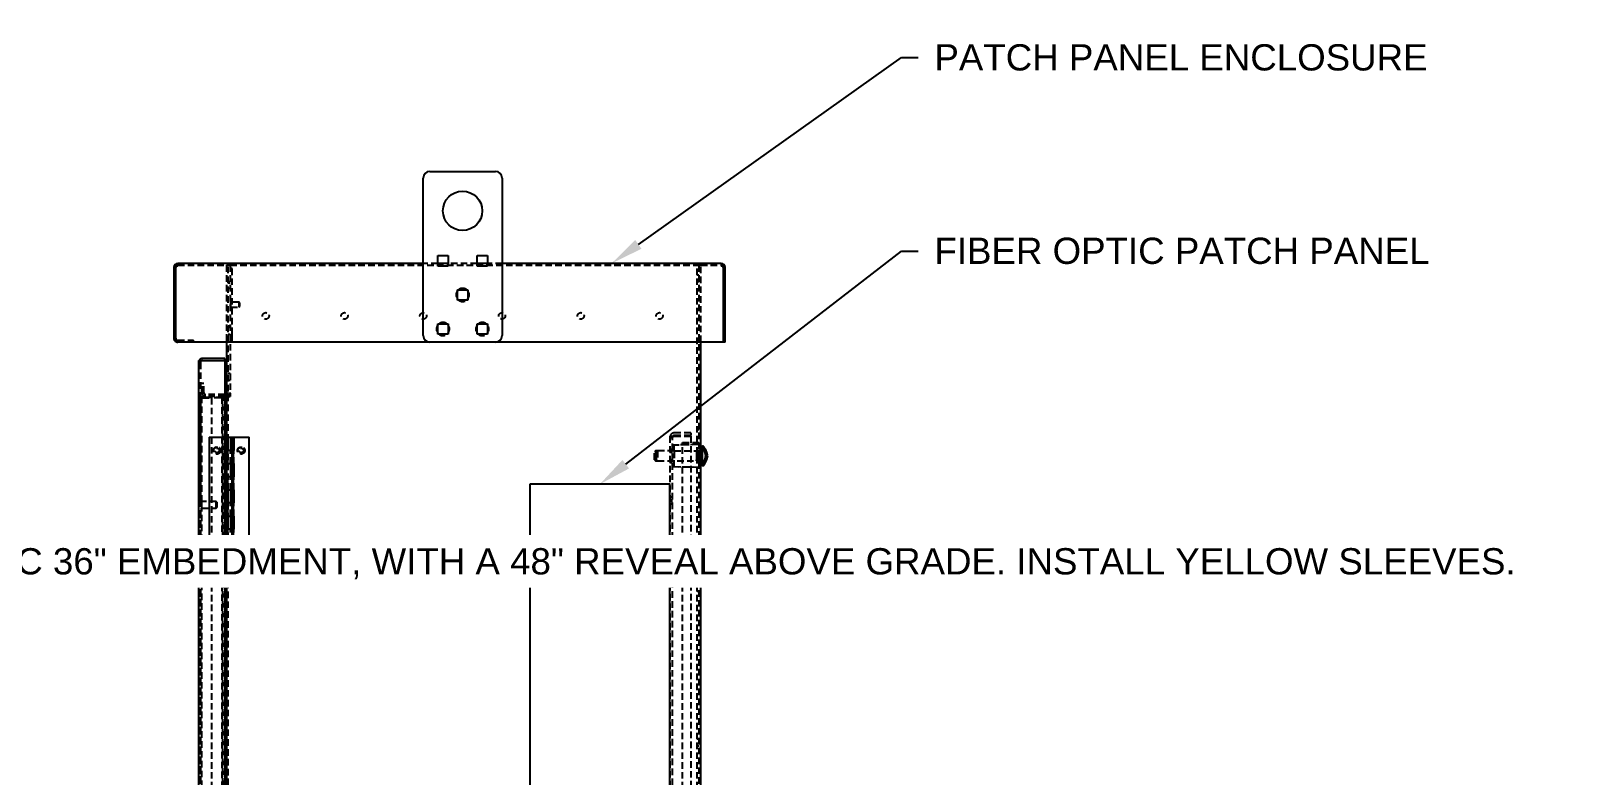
# Model space of a CAD drawing. Header units: feet. Extents: x -208 to 2089, y -974 to 342.
# Drawn here: x 1206.8 to 1266.1, y 134.7 to 163.1 of the extents above; entities that cross this region are included whole.
import ezdxf
from ezdxf import colors
from ezdxf.entities.mleader import LeaderData, LeaderLine
from ezdxf.math import Vec2, Vec3

# ---------------------------------------------------------------- set-up
doc = ezdxf.new("R2010")
doc.units = ezdxf.units.FT
doc.header["$MEASUREMENT"] = 0
doc.linetypes.add('HIDDEN', pattern=[0.375, 0.25, -0.125])
for name, color, linetype in [('E-EQPM-CAB', 5, 'Continuous'), ('E-EQPM-ENCL', 8, 'Continuous'), ('G-ANNO-TEXT', 1, 'Continuous')]:
    doc.layers.add(name, color=color, linetype=linetype)
doc.styles.add('NEI-A', font='arial.ttf', dxfattribs={"height": 0.1})

msp = doc.modelspace()

# ---------------------------------------------------------------- linework, layer by layer
at = {"layer": 'E-EQPM-ENCL', "linetype": 'Continuous'}
for p, q in [((1222.0212, 157.73002), (1224.5212, 157.73002)), ((1221.7712, 151.48002), (1221.7712, 157.48002)), ((1224.7712, 157.48002), (1224.7712, 151.48002)), ((1212.2712, 154.07706), (1212.2712, 151.38106)), ((1212.3432, 154.18819), (1212.4232, 154.18819)), ((1212.3432, 154.07706), (1212.3432, 154.18818)), ((1212.3432, 151.22906), (1212.3432, 154.07706)), ((1221.77121, 154.22906), (1212.4232, 154.22906)), ((1212.4232, 154.2063), (1212.4232, 154.22906)), ((1212.4232, 154.18818), (1212.4232, 154.2063)), ((1222.3222, 154.1291), (1222.3222, 154.5271)), ((1222.3222, 154.5271), (1222.7202, 154.5271)), ((1222.7202, 154.22906), (1222.3222, 154.22906)), ((1222.7202, 154.1291), (1222.3222, 154.1291)), ((1222.7202, 154.5271), (1222.7202, 154.1291)), ((1223.8222, 154.5271), (1224.2202, 154.5271)), ((1223.8222, 154.1291), (1223.8222, 154.5271)), ((1224.22021, 154.22906), (1223.8222, 154.22906)), ((1224.2202, 154.1291), (1223.8222, 154.1291)), ((1224.2202, 154.5271), (1224.2202, 154.1291)), ((1223.0722, 152.83006), (1223.0722, 153.22806)), ((1223.0722, 153.22806), (1223.4702, 153.22806)), ((1223.4702, 152.83006), (1223.0722, 152.83006)), ((1223.4702, 153.22806), (1223.4702, 152.83006)), ((1222.3222, 151.92902), (1222.7202, 151.92902)), ((1222.3222, 151.53102), (1222.3222, 151.92902)), ((1222.7202, 151.92902), (1222.7202, 151.53102)), ((1223.8222, 151.92902), (1224.2202, 151.92902)), ((1223.8222, 151.53102), (1223.8222, 151.92902)), ((1224.2202, 151.92902), (1224.2202, 151.53102)), ((1214.2712, 151.22906), (1214.2712, 147.60406)), ((1224.5212, 151.23002), (1222.0212, 151.23002)), ((1222.7202, 151.53102), (1222.3222, 151.53102)), ((1224.2202, 151.53102), (1223.8222, 151.53102)), ((1213.21058, 150.53206), (1213.36257, 150.53206)), ((1213.21058, 150.53206), (1213.21058, 150.45206)), ((1213.21058, 150.45206), (1213.21058, 95.82906)), ((1213.25145, 150.55578), (1213.27686, 150.53206)), ((1214.21057, 150.60406), (1213.36257, 150.60406)), ((1213.36257, 150.53206), (1214.21057, 150.53206)), ((1214.21103, 150.60406), (1214.21057, 150.60406)), ((1214.21057, 150.60406), (1214.21057, 150.53206)), ((1214.21103, 150.53206), (1214.21057, 150.53206)), ((1214.21057, 150.53206), (1214.21057, 147.60406)), ((1214.21103, 150.53206), (1214.21103, 150.60406)), ((1214.2632, 149.22906), (1214.21057, 149.22906)), ((1214.2632, 149.15706), (1214.21057, 149.15706)), ((1214.2632, 149.15706), (1214.2712, 149.15706)), ((1213.61557, 147.60406), (1214.20957, 147.60406)), ((1213.61557, 147.60406), (1213.61557, 142.60406)), ((1214.25806, 147.60406), (1214.20957, 147.60406)), ((1214.20957, 147.60406), (1214.20957, 147.10406)), ((1214.25806, 147.60406), (1214.25806, 147.10406)), ((1214.25807, 147.60406), (1214.49307, 147.60406)), ((1214.49307, 147.10406), (1214.49307, 147.60406)), ((1214.53281, 147.60406), (1214.55078, 147.60406)), ((1214.53282, 147.10406), (1214.53282, 147.60406)), ((1214.55078, 147.60406), (1215.13557, 147.60406)), ((1214.55078, 147.60406), (1214.55078, 147.10406)), ((1215.13557, 142.60406), (1215.13557, 147.60406)), ((1214.20035, 146.60406), (1214.20035, 147.10406)), ((1214.20036, 147.10406), (1214.20957, 147.10406)), ((1214.20957, 147.10406), (1214.25806, 147.10406)), ((1214.21833, 147.10406), (1214.21833, 146.60406)), ((1214.25806, 147.10406), (1214.25806, 146.60406)), ((1214.49307, 147.10406), (1214.25807, 147.10406)), ((1214.54157, 147.10406), (1214.49307, 147.10406)), ((1214.49307, 146.60406), (1214.49307, 147.10406)), ((1214.54157, 146.60406), (1214.54157, 147.10406)), ((1214.55078, 147.10406), (1214.54157, 147.10406)), ((1214.20957, 146.60406), (1214.20036, 146.60406)), ((1214.25806, 146.60406), (1214.20957, 146.60406)), ((1214.20957, 146.60406), (1214.20957, 146.10406)), ((1214.25806, 146.60406), (1214.25806, 146.10406)), ((1214.25807, 146.60406), (1214.49307, 146.60406)), ((1214.49307, 146.10406), (1214.49307, 146.60406)), ((1214.49307, 146.60406), (1214.54157, 146.60406)), ((1214.53282, 146.10406), (1214.53282, 146.60406)), ((1214.54157, 146.60406), (1214.55078, 146.60406)), ((1214.55078, 146.60406), (1214.55078, 146.10406)), ((1214.20035, 145.60405), (1214.20035, 146.10406)), ((1214.20036, 146.10406), (1214.20957, 146.10406)), ((1214.20957, 146.10406), (1214.25806, 146.10406)), ((1214.21833, 146.10406), (1214.21833, 145.60405)), ((1214.25806, 146.10406), (1214.25806, 145.60405)), ((1214.49307, 146.10406), (1214.25807, 146.10406)), ((1214.54157, 146.10406), (1214.49307, 146.10406)), ((1214.49307, 145.60405), (1214.49307, 146.10406)), ((1214.54157, 145.60405), (1214.54157, 146.10406)), ((1214.55078, 146.10406), (1214.54157, 146.10406)), ((1214.20035, 144.60406), (1214.20035, 145.10405)), ((1214.20957, 145.60406), (1214.20036, 145.60406)), ((1214.20036, 145.10406), (1214.20957, 145.10406)), ((1214.25806, 145.60405), (1214.20957, 145.60406)), ((1214.20957, 145.60405), (1214.20957, 145.10405)), ((1214.20957, 145.10406), (1214.25806, 145.10405)), ((1214.21833, 145.10405), (1214.21833, 144.60406)), ((1214.25806, 145.60405), (1214.25806, 145.10405)), ((1214.25806, 145.10405), (1214.25806, 144.60406)), ((1214.25807, 145.60406), (1214.49307, 145.60406)), ((1214.49307, 145.10406), (1214.25807, 145.10406)), ((1214.49307, 145.60406), (1214.54157, 145.60406)), ((1214.49307, 145.10405), (1214.49307, 145.60405)), ((1214.54157, 145.10406), (1214.49307, 145.10406)), ((1214.49307, 144.60406), (1214.49307, 145.10405)), ((1214.53282, 145.10405), (1214.53282, 145.60405)), ((1214.54157, 145.60406), (1214.55078, 145.60406)), ((1214.55078, 145.10406), (1214.54157, 145.10406)), ((1214.54157, 144.60406), (1214.54157, 145.10405)), ((1214.55078, 145.60405), (1214.55078, 145.10405)), ((1214.20957, 144.60406), (1214.20036, 144.60406)), ((1214.25806, 144.60406), (1214.20957, 144.60406)), ((1214.20957, 144.60406), (1214.20957, 144.10406)), ((1214.25806, 144.60406), (1214.25806, 144.10406)), ((1214.25807, 144.60406), (1214.49307, 144.60406)), ((1214.49307, 144.10406), (1214.49307, 144.60406)), ((1214.49307, 144.60406), (1214.54157, 144.60406)), ((1214.53282, 144.10406), (1214.53282, 144.60406)), ((1214.54157, 144.60406), (1214.55078, 144.60406)), ((1214.55078, 144.60406), (1214.55078, 144.10406)), ((1214.20035, 143.60406), (1214.20035, 144.10406)), ((1214.20036, 144.10406), (1214.20957, 144.10406)), ((1214.20957, 144.10406), (1214.25806, 144.10406)), ((1214.21833, 144.10406), (1214.21833, 143.60406)), ((1214.25806, 144.10406), (1214.25806, 143.60406)), ((1214.49307, 144.10406), (1214.25807, 144.10406)), ((1214.54157, 144.10406), (1214.49307, 144.10406)), ((1214.49307, 143.60406), (1214.49307, 144.10406)), ((1214.54157, 143.60406), (1214.54157, 144.10406)), ((1214.55078, 144.10406), (1214.54157, 144.10406)), ((1214.20957, 143.60406), (1214.20036, 143.60406)), ((1214.25806, 143.60406), (1214.20957, 143.60406)), ((1214.20957, 143.60406), (1214.20957, 143.10407)), ((1214.25806, 143.60406), (1214.25806, 143.10407)), ((1214.25807, 143.60406), (1214.49307, 143.60406)), ((1214.49307, 143.10407), (1214.49307, 143.60406)), ((1214.49307, 143.60406), (1214.54157, 143.60406)), ((1214.53282, 143.10407), (1214.53282, 143.60406)), ((1214.54157, 143.60406), (1214.55078, 143.60406)), ((1214.55078, 143.60406), (1214.55078, 143.10407)), ((1214.20035, 142.60405), (1214.20035, 143.10407)), ((1214.20036, 143.10406), (1214.20957, 143.10406)), ((1214.20957, 143.10406), (1214.25806, 143.10407)), ((1214.21833, 143.10407), (1214.21833, 142.60405)), ((1214.25806, 143.10407), (1214.25806, 142.60405)), ((1214.49307, 143.10406), (1214.25807, 143.10406)), ((1214.49307, 142.60405), (1214.49307, 143.10407)), ((1214.54157, 143.10406), (1214.49307, 143.10406)), ((1214.54157, 142.60405), (1214.54157, 143.10407)), ((1214.55078, 143.10406), (1214.54157, 143.10406)), ((1214.20036, 142.60406), (1213.61557, 142.60406)), ((1214.21833, 142.60406), (1214.20036, 142.60406)), ((1214.21057, 142.60405), (1214.21057, 125.64056)), ((1214.49307, 142.60406), (1214.25807, 142.60406)), ((1214.2712, 142.60405), (1214.2712, 125.64056)), ((1214.49307, 142.60406), (1214.54157, 142.60405)), ((1215.13557, 142.60406), (1214.54157, 142.60406))]:
    msp.add_line(p, q, dxfattribs=at)
at = {"layer": 'E-EQPM-ENCL', "linetype": 'HIDDEN'}
for p, q in [((1212.3432, 154.13554), (1212.4232, 154.13554)), ((1212.4232, 154.16277), (1212.4232, 154.18818)), ((1212.4232, 154.15706), (1212.4232, 154.16277)), ((1212.4232, 154.15706), (1214.2712, 154.15706)), ((1212.4232, 154.13554), (1212.4232, 154.15706)), ((1214.2712, 154.15706), (1214.2712, 151.22906)), ((1214.2712, 154.15706), (1214.4232, 154.15706)), ((1214.3432, 94.22906), (1214.3432, 154.15706)), ((1214.4152, 154.15706), (1214.4152, 149.15706)), ((1214.4872, 154.03206), (1214.4152, 154.03206)), ((1214.4872, 153.78206), (1214.4872, 154.03206)), ((1222.3222, 154.22906), (1221.77121, 154.22906)), ((1223.8222, 154.22906), (1222.7202, 154.22906)), ((1224.7712, 154.22906), (1224.22021, 154.22906)), ((1214.4152, 153.53206), (1214.3432, 153.53206)), ((1214.4152, 153.46956), (1214.3432, 153.46956)), ((1214.4872, 151.53206), (1214.4872, 153.78206)), ((1214.3432, 153.28206), (1214.4152, 153.28206)), ((1214.4872, 152.80707), (1214.4152, 152.80707)), ((1214.44521, 152.78205), (1214.4152, 152.78205)), ((1214.4152, 152.53206), (1214.44521, 152.53206)), ((1214.4152, 152.50706), (1214.4872, 152.50706)), ((1214.4452, 152.53206), (1214.4452, 152.78206)), ((1214.7602, 152.75206), (1214.44521, 152.75206)), ((1214.44521, 152.56207), (1214.7602, 152.56207)), ((1214.7602, 152.56207), (1214.7602, 152.75206)), ((1214.7902, 152.72206), (1214.7602, 152.75206)), ((1214.7602, 152.56207), (1214.7902, 152.59206)), ((1214.7902, 152.59206), (1214.7902, 152.72206)), ((1214.3432, 151.84455), (1214.4152, 151.84455)), ((1214.4152, 151.78206), (1214.3432, 151.78206)), ((1212.4232, 151.30106), (1213.0212, 151.30106)), ((1213.0212, 151.22906), (1213.0212, 151.30106)), ((1214.3432, 151.53207), (1214.4152, 151.53207)), ((1214.4872, 151.28206), (1214.4152, 151.28206)), ((1214.4872, 151.28206), (1214.4872, 151.53206)), ((1213.21103, 150.45206), (1213.21103, 149.12406)), ((1213.2229, 150.51096), (1213.28927, 150.48306)), ((1213.27686, 150.53206), (1213.3041, 150.50664)), ((1213.28258, 150.53206), (1213.28258, 150.52673)), ((1213.28258, 150.45205), (1213.28258, 150.52673)), ((1213.28258, 150.45205), (1213.28258, 95.82906)), ((1213.28303, 150.45206), (1213.28303, 149.12406)), ((1214.4152, 150.03206), (1214.3432, 150.03206)), ((1213.3432, 149.30906), (1213.3432, 149.65706)), ((1213.4152, 149.65706), (1213.3432, 149.65706)), ((1213.4152, 149.30906), (1213.4152, 149.65706)), ((1214.3432, 149.78205), (1214.4152, 149.78205)), ((1213.28302, 149.11606), (1213.21102, 149.11606)), ((1213.21102, 149.10706), (1213.21102, 124.81754)), ((1213.21103, 149.12406), (1213.21103, 149.10706)), ((1213.21103, 149.12406), (1213.28303, 149.12406)), ((1213.23378, 149.10706), (1213.21103, 149.10706)), ((1213.23378, 149.10706), (1213.36303, 149.10706)), ((1213.36302, 149.11606), (1213.28302, 149.11606)), ((1213.28302, 145.18831), (1213.28302, 149.10706)), ((1213.28303, 149.12406), (1213.28303, 149.10706)), ((1213.3432, 149.15706), (1213.4952, 149.15706)), ((1213.3432, 97.15706), (1213.3432, 149.15706)), ((1214.11402, 149.11606), (1213.36302, 149.11606)), ((1213.36303, 149.10706), (1213.71104, 149.10706)), ((1214.21057, 149.22906), (1213.4952, 149.22906)), ((1214.21057, 149.15706), (1213.4952, 149.15706)), ((1214.05904, 149.10706), (1213.71104, 149.10706)), ((1213.71104, 149.10706), (1213.71104, 95.74906)), ((1214.21104, 149.10706), (1214.05904, 149.10706)), ((1214.11402, 95.99906), (1214.11402, 149.11606)), ((1214.13905, 95.74906), (1214.13905, 149.10706)), ((1214.21105, 97.15706), (1214.21104, 149.10706)), ((1214.21104, 149.10706), (1214.21105, 149.10706)), ((1214.2712, 149.15706), (1214.3432, 149.15706)), ((1214.3432, 149.15706), (1214.4152, 149.15706)), ((1214.20035, 147.60406), (1214.20035, 147.10406)), ((1214.21057, 147.60406), (1214.21057, 142.60405)), ((1214.21833, 147.60406), (1214.21833, 147.10406)), ((1214.2712, 147.60406), (1214.2712, 142.60405)), ((1214.28606, 147.60406), (1214.28606, 147.10406)), ((1214.31307, 147.60406), (1214.31307, 147.10406)), ((1214.32745, 147.60406), (1214.32745, 147.10406)), ((1214.42368, 147.60406), (1214.42368, 147.10406)), ((1214.43806, 147.10406), (1214.43806, 147.60406)), ((1214.46507, 147.60406), (1214.46507, 147.10406)), ((1214.49307, 147.60406), (1214.53281, 147.60406)), ((1214.53281, 147.60406), (1214.53281, 147.60406)), ((1214.54157, 147.60406), (1214.54157, 147.10406)), ((1214.20957, 146.60406), (1214.20957, 147.10406)), ((1214.25806, 147.10406), (1214.25807, 147.10406)), ((1214.28606, 146.60406), (1214.28606, 147.10406)), ((1214.31307, 147.10406), (1214.31307, 146.60406)), ((1214.32745, 146.60406), (1214.32745, 147.10406)), ((1214.42368, 146.60406), (1214.42368, 147.10406)), ((1214.43806, 146.60406), (1214.43806, 147.10406)), ((1214.46507, 146.60406), (1214.46507, 147.10406)), ((1214.53282, 146.60406), (1214.53282, 147.10406)), ((1214.55078, 146.60406), (1214.55078, 147.10406)), ((1214.20035, 146.60406), (1214.20035, 146.10406)), ((1214.21833, 146.60406), (1214.21833, 146.10406)), ((1214.25807, 146.60406), (1214.25806, 146.60406)), ((1214.28606, 146.60406), (1214.28606, 146.10406)), ((1214.31307, 146.60406), (1214.31307, 146.10406)), ((1214.32745, 146.60406), (1214.32745, 146.10406)), ((1214.42368, 146.60406), (1214.42368, 146.10406)), ((1214.43806, 146.10406), (1214.43806, 146.60406)), ((1214.46507, 146.60406), (1214.46507, 146.10406)), ((1214.54157, 146.60406), (1214.54157, 146.10406)), ((1214.20957, 145.60405), (1214.20957, 146.10406)), ((1214.25806, 146.10406), (1214.25807, 146.10406)), ((1214.28606, 145.60405), (1214.28606, 146.10406)), ((1214.31307, 146.10406), (1214.31307, 145.60405)), ((1214.32745, 145.60405), (1214.32745, 146.10406)), ((1214.42368, 145.60405), (1214.42368, 146.10406)), ((1214.43806, 145.60405), (1214.43806, 146.10406)), ((1214.46507, 145.60405), (1214.46507, 146.10406)), ((1214.53282, 145.60405), (1214.53282, 146.10406)), ((1214.55078, 145.60405), (1214.55078, 146.10406)), ((1213.33297, 145.18831), (1213.28297, 145.18831)), ((1213.88797, 145.15707), (1213.33297, 145.15707)), ((1213.33298, 144.87581), (1213.33298, 145.18831)), ((1213.90798, 145.13706), (1213.88797, 145.15707)), ((1213.90798, 145.13706), (1213.90798, 144.92706)), ((1214.20035, 145.60405), (1214.20035, 145.10405)), ((1214.20957, 144.60406), (1214.20957, 145.10405)), ((1214.21833, 145.60405), (1214.21833, 145.10405)), ((1214.25807, 145.60406), (1214.25806, 145.60405)), ((1214.25806, 145.10405), (1214.25807, 145.10406)), ((1214.28606, 145.60405), (1214.28606, 145.10405)), ((1214.28606, 144.60406), (1214.28606, 145.10405)), ((1214.31307, 145.60405), (1214.31307, 145.10405)), ((1214.31307, 145.10405), (1214.31307, 144.60406)), ((1214.32745, 145.60405), (1214.32745, 145.10405)), ((1214.32745, 144.60406), (1214.32745, 145.10405)), ((1214.42368, 145.60405), (1214.42368, 145.10405)), ((1214.42368, 144.60406), (1214.42368, 145.10405)), ((1214.43806, 145.10405), (1214.43806, 145.60405)), ((1214.43806, 144.60406), (1214.43806, 145.10405)), ((1214.46507, 145.60405), (1214.46507, 145.10405)), ((1214.46507, 144.60406), (1214.46507, 145.10405)), ((1214.53282, 144.60406), (1214.53282, 145.10405)), ((1214.54157, 145.60405), (1214.54157, 145.10405)), ((1214.55078, 144.60406), (1214.55078, 145.10405)), ((1231.2592, 145.31906), (1231.1622, 145.31906)), ((1231.1622, 145.22606), (1231.2592, 145.22606)), ((1231.1622, 145.16206), (1231.2592, 145.16206)), ((1213.28297, 144.87581), (1213.33297, 144.87581)), ((1213.28302, 101.40531), (1213.28302, 144.87581)), ((1213.33297, 144.90706), (1213.88797, 144.90706)), ((1213.88797, 144.90706), (1213.90798, 144.92705)), ((1214.20035, 144.60406), (1214.20035, 144.10406)), ((1214.21833, 144.60406), (1214.21833, 144.10406)), ((1214.25807, 144.60406), (1214.25806, 144.60406)), ((1214.28606, 144.60406), (1214.28606, 144.10406)), ((1214.31307, 144.60406), (1214.31307, 144.10406)), ((1214.32745, 144.60406), (1214.32745, 144.10406)), ((1214.42368, 144.60406), (1214.42368, 144.10406)), ((1214.43806, 144.10406), (1214.43806, 144.60406)), ((1214.46507, 144.60406), (1214.46507, 144.10406)), ((1214.54157, 144.60406), (1214.54157, 144.10406)), ((1231.1622, 145.06906), (1231.2592, 145.06906)), ((1214.20957, 143.60406), (1214.20957, 144.10406)), ((1214.25806, 144.10406), (1214.25807, 144.10406)), ((1214.28606, 143.60406), (1214.28606, 144.10406)), ((1214.31307, 144.10406), (1214.31307, 143.60406)), ((1214.32745, 143.60406), (1214.32745, 144.10406)), ((1214.42368, 143.60406), (1214.42368, 144.10406)), ((1214.43806, 143.60406), (1214.43806, 144.10406)), ((1214.46507, 143.60406), (1214.46507, 144.10406)), ((1214.53282, 143.60406), (1214.53282, 144.10406)), ((1214.55078, 143.60406), (1214.55078, 144.10406)), ((1214.20035, 143.60406), (1214.20035, 143.10407)), ((1214.21833, 143.60406), (1214.21833, 143.10407)), ((1214.25807, 143.60406), (1214.25806, 143.60406)), ((1214.28606, 143.60406), (1214.28606, 143.10407)), ((1214.31307, 143.60406), (1214.31307, 143.10407)), ((1214.32745, 143.60406), (1214.32745, 143.10407)), ((1214.42368, 143.60406), (1214.42368, 143.10407)), ((1214.43806, 143.10407), (1214.43806, 143.60406)), ((1214.46507, 143.60406), (1214.46507, 143.10407)), ((1214.54157, 143.60406), (1214.54157, 143.10407)), ((1214.20957, 142.60405), (1214.20957, 143.10407)), ((1214.25806, 143.10407), (1214.25807, 143.10406)), ((1214.28606, 142.60405), (1214.28606, 143.10407)), ((1214.31307, 143.10407), (1214.31307, 142.60405)), ((1214.32745, 142.60405), (1214.32745, 143.10407)), ((1214.42368, 142.60405), (1214.42368, 143.10407)), ((1214.43806, 142.60405), (1214.43806, 143.10407)), ((1214.46507, 142.60405), (1214.46507, 143.10407)), ((1214.53282, 142.60405), (1214.53282, 143.10407)), ((1214.55078, 142.60405), (1214.55078, 143.10407)), ((1213.61557, 142.60406), (1213.61557, 142.60406)), ((1214.25807, 142.60406), (1214.21833, 142.60406)), ((1214.54157, 142.60406), (1214.54157, 142.60406)), ((1215.13557, 142.60406), (1215.13557, 142.60406)), ((1232.2712, 141.99645), (1232.1992, 141.99645)), ((1232.1992, 141.74646), (1232.2712, 141.74646)), ((1232.2712, 136.10366), (1232.1992, 136.10366)), ((1232.1992, 135.85367), (1232.2712, 135.85367))]:
    msp.add_line(p, q, dxfattribs=at)
for points in [[(1213.88797, 144.90706), (1213.88798, 144.90712, 0.0414991), (1213.88798, 144.90731, 0.00379051), (1213.88798, 144.90764, 0.00104461), (1213.88798, 144.90809, -0.00002505), (1213.88798, 144.90869, -0.00014637), (1213.88798, 144.90942, -0.00000543), (1213.88798, 144.91031, 0.00002006), (1213.88798, 144.91134, -0.00000212), (1213.88798, 144.91252, -0.00000633), (1213.88798, 144.91386, -0.00000169), (1213.88798, 144.91535, -0.00000042), (1213.88798, 144.917, -0.00000107), (1213.88798, 144.91881, -0.00000111), (1213.88798, 144.92077, -0.00000081), (1213.88798, 144.92288, -0.00000066), (1213.88798, 144.92515, -0.00000062), (1213.88798, 144.92757, -0.00000056), (1213.88798, 144.93013, -0.0000005), (1213.88798, 144.93285, -0.00000045), (1213.88798, 144.9357, -0.00000041), (1213.88798, 144.93869, -0.00000038), (1213.88798, 144.9418, -0.00000035), (1213.88798, 144.94505, -0.00000032), (1213.88798, 144.94841, -0.0000003), (1213.88798, 144.95188, -0.00000028), (1213.88798, 144.95546, -0.00000026), (1213.88798, 144.95913, -0.00000025), (1213.88798, 144.96289, -0.00000023), (1213.88798, 144.96673, -0.00000022), (1213.88798, 144.97064, -0.00000021), (1213.88798, 144.97461, -0.0000002), (1213.88798, 144.97864, -0.00000019), (1213.88798, 144.98271, -0.00000019), (1213.88798, 144.98682, -0.00000018), (1213.88798, 144.99096, -0.00000017), (1213.88798, 144.99511, -0.00000017), (1213.88798, 144.99928, -0.00000016), (1213.88798, 145.00344, -0.00000016), (1213.88798, 145.0076, -0.00000015), (1213.88798, 145.01175, -0.00000015), (1213.88798, 145.01588, -0.00000015), (1213.88798, 145.01998, -0.00000015), (1213.88798, 145.02405, -0.00000014), (1213.88798, 145.02808, -0.00000014), (1213.88798, 145.03206, -0.00000014), (1213.88798, 145.03604, -0.00000014), (1213.88798, 145.04007, -0.00000014), (1213.88798, 145.04414, -0.00000014), (1213.88798, 145.04824, -0.00000015), (1213.88798, 145.05237, -0.00000015), (1213.88798, 145.05651, -0.00000015), (1213.88798, 145.06068, -0.00000015), (1213.88798, 145.06484, -0.00000016), (1213.88798, 145.06901, -0.00000016), (1213.88798, 145.07316, -0.00000017), (1213.88798, 145.0773, -0.00000017), (1213.88798, 145.08141, -0.00000018), (1213.88798, 145.08548, -0.00000019), (1213.88798, 145.0895, -0.00000019), (1213.88798, 145.09348, -0.0000002), (1213.88798, 145.09739, -0.00000021), (1213.88798, 145.10123, -0.00000022), (1213.88798, 145.10499, -0.00000023), (1213.88798, 145.10866, -0.00000025), (1213.88798, 145.11224, -0.00000026), (1213.88798, 145.11571, -0.00000028), (1213.88798, 145.11907, -0.0000003), (1213.88798, 145.12231, -0.00000032), (1213.88798, 145.12543, -0.00000035), (1213.88798, 145.12842, -0.00000037), (1213.88798, 145.13127, -0.00000041), (1213.88798, 145.13398, -0.00000046), (1213.88798, 145.13655, -0.0000005), (1213.88798, 145.13897, -0.00000052), (1213.88798, 145.14124, -0.00000063), (1213.88798, 145.14335, -0.00000085), (1213.88798, 145.14531, -0.00000078), (1213.88798, 145.14712, -0.00000022), (1213.88798, 145.14876, -0.00000119), (1213.88798, 145.15026, -0.00000466), (1213.88798, 145.15159, -0.00000117), (1213.88798, 145.15278, 0.00001488), (1213.88798, 145.15381, -0.00000401), (1213.88798, 145.1547, -0.00009434), (1213.88798, 145.15542, -0.00000156), (1213.88798, 145.15603, 0.00050226), (1213.88798, 145.15658, 0.00078346), (1213.88797, 145.15707, 0.00086826)], [(1213.88797, 145.15707), (1213.88797, 145.15692, -0.00195972), (1213.88797, 145.15648, -0.0001392), (1213.88797, 145.15572, -0.00004795), (1213.88797, 145.15465, -0.00002564), (1213.88798, 145.15323, -0.00001541), (1213.88798, 145.15147, -0.00001043), (1213.88798, 145.14936, -0.00000743), (1213.88798, 145.1469, -0.00000569), (1213.88798, 145.14408, -0.00000445), (1213.88798, 145.14092, -0.00000363), (1213.88798, 145.1374, -0.000003), (1213.88798, 145.13356, -0.00000255), (1213.88798, 145.12939, -0.00000219), (1213.88798, 145.12492, -0.00000192), (1213.88798, 145.12015, -0.00000169), (1213.88798, 145.11513, -0.00000151), (1213.88798, 145.10986, -0.00000138), (1213.88798, 145.10438, -0.00000128), (1213.88798, 145.09869, -0.00000115), (1213.88798, 145.09287, -0.00000101), (1213.88798, 145.08696, -0.00000102), (1213.88798, 145.08085, -0.00000111), (1213.88798, 145.07453, -0.00000083), (1213.88798, 145.06855, -0.00000035), (1213.88798, 145.06309, -0.00000103), (1213.88797, 145.05618, -0.00000165), (1213.88797, 145.04569, -0.00000082), (1213.88797, 145.03205, -0.00000045)], [(1213.88797, 145.03205), (1213.88797, 145.02614, -0.00000075), (1213.88797, 145.02015, -0.00000071), (1213.88797, 145.01407, -0.00000071), (1213.88797, 145.00793, -0.00000075), (1213.88798, 145.00175, -0.00000078), (1213.88798, 144.99557, -0.00000081), (1213.88798, 144.98939, -0.00000084), (1213.88798, 144.98326, -0.00000089), (1213.88798, 144.9772, -0.00000094), (1213.88798, 144.97124, -0.000001), (1213.88798, 144.96541, -0.00000107), (1213.88798, 144.95974, -0.00000115), (1213.88798, 144.95426, -0.00000126), (1213.88798, 144.94899, -0.00000138), (1213.88798, 144.94397, -0.00000152), (1213.88798, 144.9392, -0.00000169), (1213.88798, 144.93473, -0.00000192), (1213.88798, 144.93056, -0.00000223), (1213.88798, 144.92672, -0.00000254), (1213.88798, 144.9232, -0.00000281), (1213.88798, 144.92004, -0.00000366), (1213.88798, 144.91722, -0.00000533), (1213.88798, 144.91475, -0.00000559), (1213.88798, 144.91265, -0.00000293), (1213.88798, 144.91093, -0.0000108), (1213.88797, 144.90948, -0.00003831), (1213.88797, 144.90818, -0.00005578), (1213.88797, 144.90706, -0.00006862)]]:
    msp.add_lwpolyline(points, format="xyb", dxfattribs=at)
at = {"layer": 'E-EQPM-ENCL', "linetype": 'Continuous'}
msp.add_circle((1223.2712, 156.23002), 0.75, dxfattribs=at)
at = {"layer": 'E-EQPM-ENCL', "linetype": 'HIDDEN'}
for centre, radius in [((1215.7712, 152.22906), 0.125), ((1218.7712, 152.22906), 0.125), ((1221.7712, 152.22906), 0.125), ((1224.7712, 152.22906), 0.125), ((1227.7712, 152.22906), 0.125), ((1213.91557, 147.10406), 0.1405), ((1213.91557, 147.10406), 0.125), ((1213.91558, 147.10406), 0.085), ((1214.83557, 147.10406), 0.1405), ((1214.83557, 147.10406), 0.125), ((1214.83557, 147.10406), 0.125), ((1214.83557, 147.10406), 0.085), ((1213.91557, 143.10406), 0.1405), ((1213.91557, 143.10406), 0.1405), ((1213.91557, 143.10406), 0.125), ((1213.91558, 143.10406), 0.085), ((1213.91558, 143.10406), 0.085), ((1214.83557, 143.10406), 0.1405), ((1214.83557, 143.10406), 0.125), ((1214.83557, 143.10406), 0.085)]:
    msp.add_circle(centre, radius, dxfattribs=at)
at = {"layer": 'E-EQPM-ENCL', "linetype": 'Continuous'}
for centre, radius, start, end in [((1222.0212, 157.48002), 0.25, 90, 180), ((1224.5212, 157.48002), 0.25, 0, 90), ((1212.4232, 154.07706), 0.152, 90, 180), ((1223.2712, 153.02906), 0.25, 126.0216, 144.47946), ((1223.2712, 153.02906), 0.25, 215.7355, 233.86583), ((1223.2712, 153.02806), 0.25, 125.40159, 142.23224), ((1223.2712, 153.02906), 0.25, 35.520734, 53.978668), ((1223.2712, 153.02906), 0.25, 306.1339, 324.26431), ((1222.5212, 151.72906), 0.25, 125.59141, 144.47341), ((1222.5212, 151.72906), 0.25, 35.521405, 54.409397), ((1224.0212, 151.72906), 0.25, 125.59087, 144.47879), ((1224.0212, 151.72906), 0.25, 35.520358, 54.408857), ((1212.4232, 151.38106), 0.152, 180, 237.48846), ((1222.0212, 151.48002), 0.25, 180, 270), ((1222.5212, 151.72906), 0.25, 215.73766, 233.56116), ((1222.5212, 151.72906), 0.25, 306.4376, 324.26393), ((1224.0212, 151.72906), 0.25, 215.73588, 233.56213), ((1224.0212, 151.72906), 0.25, 306.43904, 324.26498), ((1224.5212, 151.48002), 0.25, 270, 0), ((1213.36257, 150.45206), 0.152, 136.97418, 148.24314), ((1213.36257, 150.45206), 0.152, 90, 136.97418), ((1214.2632, 149.30906), 0.08, 270, 275.73917), ((1214.2632, 149.30906), 0.152, 270, 273.01696)]:
    msp.add_arc(centre, radius, start, end, dxfattribs=at)
at = {"layer": 'E-EQPM-ENCL', "linetype": 'HIDDEN'}
for centre, radius, start, end in [((1212.4232, 154.07706), 0.08, 90, 180), ((1223.2712, 153.02806), 0.25, 142.23224, 0), ((1223.2712, 153.02906), 0.25, 144.47946, 215.7355), ((1223.2712, 153.02906), 0.25, 233.86583, 306.1339), ((1223.2712, 153.02906), 0.25, 90, 126.0216), ((1223.2712, 153.02806), 0.25, 0, 125.40159), ((1223.2712, 153.02906), 0.25, 53.978668, 90), ((1223.2712, 153.02906), 0.25, 324.26431, 35.52073), ((1222.5212, 151.72906), 0.25, 144.47341, 215.73766), ((1222.5212, 151.72906), 0.25, 90, 125.41755), ((1222.5212, 151.72906), 0.25, 54.409397, 90), ((1222.5212, 151.72906), 0.25, 324.26393, 35.52141), ((1224.0212, 151.72906), 0.25, 144.47879, 215.73588), ((1224.0212, 151.72906), 0.25, 90, 125.41608), ((1224.0212, 151.72906), 0.25, 54.408857, 90), ((1224.0212, 151.72906), 0.25, 324.26498, 35.52036), ((1212.4232, 151.38106), 0.152, 237.48846, 270), ((1212.4232, 151.38106), 0.08, 180, 270), ((1222.5212, 151.72906), 0.25, 233.56116, 306.4376), ((1224.0212, 151.72906), 0.25, 233.56213, 306.43904), ((1213.36257, 150.45206), 0.152, 148.24314, 180), ((1213.36257, 150.45206), 0.08, 136.97418, 180), ((1213.36257, 150.45206), 0.08, 90, 136.97418), ((1213.4952, 149.30906), 0.152, 180, 270), ((1213.4952, 149.30906), 0.08, 180, 270), ((1214.2632, 149.30906), 0.08, 275.73917, 0), ((1214.2632, 149.30906), 0.152, 301.75686, 0), ((1214.2632, 149.30906), 0.152, 273.01696, 301.75686)]:
    msp.add_arc(centre, radius, start, end, dxfattribs=at)

# ---------------------------------------------------------------- leaders
at = {"layer": 'G-ANNO-TEXT'}
ml = msp.add_multileader_mtext('Standard', dxfattribs=at)
ml.set_content('FIBER OPTIC PATCH PANEL', color=256, style='NEI-A')
ml.set_leader_properties()
ml.build(insert=Vec2(0, 0))
ml.multileader.update_dxf_attribs({"dogleg_length": 0.0625, "arrow_head_size": 1.25, "scale": 10})
ctx = ml.context
ctx.base_point, ctx.scale, ctx.char_height, ctx.arrow_head_size, ctx.landing_gap_size, ctx.plane_origin = Vec3(1240.61754, 154.70079), 10, 1, 1.25, 0.625, Vec3(1248.40052, 180.31885)
notes = []
notes.append((ctx, [(0, (1, 1, 0), (1239.99254, 154.70079), (1, 0), 0.625, [(0, [(1228.49553, 145.81665)], 0, [])])]))
ctx.mtext.insert, ctx.mtext.defined_height, ctx.mtext.flow_direction = Vec3(1241.24254, 155.20932), 0.50853, 5
ctx.mtext.has_bg_fill, ctx.mtext.bg_color, ctx.mtext.bg_scale_factor, ctx.mtext.bg_transparency, ctx.mtext.use_window_bg_color = 1, -1073741824, 1.5, 0, 1
for ctx, leaders in notes:
    for number, flags, end, landing, length, lines in leaders:
        leader = LeaderData()
        leader.index, (leader.has_last_leader_line, leader.has_dogleg_vector, leader.attachment_direction) = number, flags
        leader.last_leader_point, leader.dogleg_vector, leader.dogleg_length = Vec3(end), Vec3(landing), length
        for number, points, colour, breaks in lines:
            line = LeaderLine()
            line.index, line.vertices, line.color, line.breaks = number, Vec3.list(points), colors.encode_raw_color(colour), breaks
            leader.lines.append(line)
        ctx.leaders.append(leader)

# ---------------------------------------------------------------- next in the draw order: linework, layer by layer
at = {"layer": 'E-EQPM-CAB'}
msp.add_lwpolyline([(1225.82887, 145.81665), (1225.82887, 133.81665), (1231.1622, 133.81665), (1231.1622, 145.81665)], close=True, dxfattribs=at)
at = {"layer": 'E-EQPM-ENCL', "linetype": 'HIDDEN'}
for p, q in [((1232.2712, 153.78206), (1232.1992, 153.78206)), ((1232.2712, 153.53206), (1232.1992, 153.53206)), ((1231.1622, 147.64506), (1231.1622, 98.74106)), ((1231.1622, 147.64506), (1231.3392, 147.64506)), ((1231.1622, 147.59605), (1231.2592, 147.59605)), ((1231.2592, 98.74106), (1231.2592, 147.64506)), ((1231.9622, 147.77306), (1231.3392, 147.77306)), ((1231.9622, 147.67606), (1231.3392, 147.67606)), ((1231.3392, 147.64506), (1231.9622, 147.64506)), ((1231.9622, 147.77306), (1231.9622, 147.67606)), ((1231.9622, 147.64506), (1231.9622, 98.74106)), ((1232.2712, 147.88927), (1232.1992, 147.88927)), ((1232.1992, 147.63926), (1232.2712, 147.63926)), ((1230.62321, 147.08557), (1230.5832, 147.04556)), ((1230.5832, 146.75056), (1230.5832, 147.04556)), ((1230.62321, 147.08557), (1230.62321, 146.71056)), ((1230.69521, 147.08556), (1230.62321, 147.08557)), ((1230.69521, 147.08557), (1230.6552, 147.04556)), ((1230.6552, 146.75056), (1230.6552, 147.04556)), ((1230.69521, 147.08557), (1230.69521, 146.71056)), ((1231.3312, 147.08556), (1230.69521, 147.08557)), ((1231.1622, 147.14806), (1231.2592, 147.14806)), ((1231.1622, 147.03856), (1231.2592, 147.03856)), ((1232.1992, 147.32489), (1231.2592, 147.30848)), ((1232.2712, 147.32489), (1231.3312, 147.30848)), ((1231.3312, 147.29643), (1231.3312, 147.30849)), ((1231.3312, 147.13622), (1231.3312, 147.29643)), ((1231.3312, 147.05827), (1231.3312, 147.13622)), ((1231.3312, 147.08557), (1232.2492, 147.08556)), ((1231.3312, 147.05827), (1231.3312, 146.73784)), ((1231.6462, 147.40706), (1232.1192, 147.40706)), ((1231.6462, 98.97906), (1231.6462, 147.40706)), ((1232.1192, 147.40706), (1232.2712, 147.40706)), ((1232.1772, 147.04556), (1232.1772, 147.08556)), ((1232.1772, 147.04556), (1232.1772, 146.89806)), ((1232.1772, 146.89806), (1232.1772, 146.75056)), ((1232.1992, 98.97906), (1232.1992, 147.40706)), ((1232.2712, 147.09356), (1232.1992, 147.09356)), ((1232.2492, 147.08556), (1232.3432, 147.08557)), ((1232.2492, 147.04556), (1232.2492, 147.08556)), ((1232.2492, 147.04556), (1232.2492, 146.89806)), ((1232.2492, 146.89806), (1232.2492, 146.75056)), ((1232.3432, 147.09356), (1232.2712, 147.09356)), ((1232.3332, 146.54245), (1232.3332, 147.25367)), ((1230.5832, 146.75056), (1230.62321, 146.71056)), ((1230.5832, 146.75056), (1230.5832, 146.75056)), ((1230.62321, 146.71056), (1230.69521, 146.71056)), ((1230.6552, 146.75056), (1230.69521, 146.71056)), ((1230.69521, 146.71056), (1232.24919, 146.71056)), ((1231.1622, 146.75756), (1231.2592, 146.75756)), ((1231.1622, 146.64807), (1231.2592, 146.64807)), ((1231.2592, 146.48763), (1232.1992, 146.47122)), ((1231.3312, 146.6599), (1231.3312, 146.73784)), ((1231.3312, 146.49969), (1231.3312, 146.6599)), ((1231.3312, 146.48763), (1231.3312, 146.49969)), ((1231.3312, 146.48763), (1232.2712, 146.47122)), ((1232.1772, 146.71056), (1232.1772, 146.75056)), ((1232.1772, 146.71056), (1232.1772, 146.71056)), ((1232.1992, 146.70256), (1232.2712, 146.70256)), ((1232.24919, 146.71056), (1232.2492, 146.71056)), ((1232.2492, 146.71056), (1232.2492, 146.75056)), ((1232.3432, 146.71056), (1232.2492, 146.71056)), ((1232.3432, 146.70256), (1232.2712, 146.70256)), ((1232.3332, 146.54245), (1232.3332, 146.54245))]:
    msp.add_line(p, q, dxfattribs=at)
at = {"layer": 'E-EQPM-ENCL', "linetype": 'Continuous'}
for p, q in [((1233.1992, 151.22906), (1212.3432, 151.22906)), ((1232.3432, 94.22906), (1232.3432, 151.22906)), ((1233.2712, 151.22906), (1233.1992, 151.22906)), ((1232.3432, 147.08557), (1232.4052, 147.08556)), ((1232.4052, 146.54245), (1232.4052, 147.25367)), ((1232.4052, 146.71056), (1232.3432, 146.71056))]:
    msp.add_line(p, q, dxfattribs=at)
at = {"layer": 'E-EQPM-ENCL', "linetype": 'HIDDEN'}
for points in [[(1232.3432, 147.26806), (1232.34249, 147.26777, 0.00999546), (1232.34181, 147.26745, 0.01042617), (1232.34116, 147.26711, 0.01064938), (1232.34053, 147.26674, 0.01067584), (1232.33992, 147.26636, 0.0107794), (1232.33934, 147.26596, 0.01084731), (1232.33879, 147.26554, 0.01093282), (1232.33827, 147.2651, 0.01094171), (1232.33777, 147.26464, 0.01098487), (1232.3373, 147.26417, 0.01095112), (1232.33686, 147.26369, 0.01094945), (1232.33645, 147.2632, 0.01086345), (1232.33606, 147.2627, 0.01082464), (1232.3357, 147.26218, 0.01071014), (1232.33537, 147.26166, 0.01060713), (1232.33507, 147.26114, 0.01039359), (1232.33479, 147.2606, 0.01033595), (1232.33453, 147.26007, 0.01028754), (1232.3343, 147.25953, 0.00991778), (1232.3341, 147.25899, 0.00918833), (1232.33392, 147.25845, 0.00974461), (1232.33376, 147.25791, 0.01100322), (1232.33362, 147.25735, 0.00856199), (1232.3335, 147.25683, 0.00370046), (1232.33341, 147.25636, 0.01098188), (1232.33333, 147.25576, 0.01793208), (1232.33326, 147.25485, 0.00901388), (1232.3332, 147.25367, 0.00495405)], [(1232.53319, 146.89806), (1232.53166, 146.90911, 0.00427124), (1232.52993, 146.92014, 0.00424616), (1232.52802, 146.93117, 0.00424244), (1232.52591, 146.94219, 0.00427082), (1232.5236, 146.95318, 0.00428692), (1232.52111, 146.96415, 0.00429802), (1232.51842, 146.97509, 0.0043067), (1232.51554, 146.986, 0.00431991), (1232.51247, 146.99686, 0.00432896), (1232.5092, 147.00769, 0.00433977), (1232.50574, 147.01847, 0.00434569), (1232.50209, 147.0292, 0.0043519), (1232.49825, 147.03987, 0.00436021), (1232.49422, 147.05048, 0.00437412), (1232.48999, 147.06103, 0.0043669), (1232.48559, 147.07151, 0.0043446), (1232.48099, 147.08191, 0.00438365), (1232.47621, 147.09224, 0.00447337), (1232.47123, 147.1025, 0.00434787), (1232.4661, 147.11265, 0.00406265), (1232.46083, 147.12265, 0.00447731), (1232.45528, 147.1327, 0.00532589), (1232.44939, 147.14287, 0.00404946), (1232.44376, 147.15236, 0.00141361), (1232.43858, 147.16089, 0.00568416), (1232.43155, 147.17159, 0.00975472), (1232.42027, 147.18775, 0.00477459), (1232.4052, 147.2087, 0.00253174)], [(1232.4052, 146.57594), (1232.41197, 146.58545, 0.00415504), (1232.41859, 146.59507, 0.00414242), (1232.42505, 146.60482, 0.00413691), (1232.43137, 146.61468, 0.00414762), (1232.43751, 146.62466, 0.00415265), (1232.4435, 146.63474, 0.00415412), (1232.44932, 146.64494, 0.00415474), (1232.45498, 146.65523, 0.00415699), (1232.46046, 146.66562, 0.00415799), (1232.46577, 146.6761, 0.00415884), (1232.4709, 146.68667, 0.00415763), (1232.47586, 146.69732, 0.00415465), (1232.48063, 146.70805, 0.00415622), (1232.48523, 146.71886, 0.00416089), (1232.48964, 146.72974, 0.00414882), (1232.49387, 146.74068, 0.0041207), (1232.49791, 146.75167, 0.00415193), (1232.50177, 146.76274, 0.00422779), (1232.50543, 146.77387, 0.00410799), (1232.50891, 146.785, 0.00383799), (1232.51218, 146.79611, 0.00421768), (1232.51529, 146.80744, 0.00499852), (1232.51825, 146.81906, 0.00381403), (1232.52091, 146.83, 0.00136295), (1232.52322, 146.8399, 0.00531897), (1232.52577, 146.85264, 0.00911551), (1232.52913, 146.8723, 0.00448557), (1232.53319, 146.89806, 0.00238971)], [(1232.3332, 146.54246), (1232.33321, 146.54182, 0.00866141), (1232.33324, 146.54118, 0.00808834), (1232.33329, 146.54052, 0.00796787), (1232.33337, 146.53985, 0.00837508), (1232.33347, 146.53917, 0.00857208), (1232.3336, 146.53848, 0.00873634), (1232.33375, 146.53779, 0.00885455), (1232.33393, 146.53708, 0.00907887), (1232.33415, 146.53637, 0.00921509), (1232.33439, 146.53565, 0.00942118), (1232.33467, 146.53493, 0.00954948), (1232.33498, 146.53421, 0.00975351), (1232.33532, 146.5335, 0.00987814), (1232.33569, 146.53278, 0.01007248), (1232.33611, 146.53207, 0.01019006), (1232.33655, 146.53137, 0.01037266), (1232.33704, 146.53067, 0.01048156), (1232.33755, 146.52999, 0.01064882), (1232.33811, 146.52933, 0.01074694), (1232.3387, 146.52868, 0.01089559), (1232.33932, 146.52805, 0.010981), (1232.33997, 146.52745, 0.01110781), (1232.34066, 146.52687, 0.01117867), (1232.34138, 146.52632, 0.0112808), (1232.34213, 146.5258, 0.01133544), (1232.3429, 146.5253, 0.01141012), (1232.3437, 146.52485, 0.01144761), (1232.34453, 146.52443, 0.01149407), (1232.34537, 146.52405, 0.01151204), (1232.34623, 146.5237, 0.01152464), (1232.3471, 146.5234, 0.01152245), (1232.34799, 146.52314, 0.01150494), (1232.34889, 146.52292, 0.01148563), (1232.34979, 146.52274, 0.01144089), (1232.3507, 146.52261, 0.01140434), (1232.35161, 146.52251, 0.01132995), (1232.35251, 146.52246, 0.01127571), (1232.35341, 146.52245, 0.01117404), (1232.3543, 146.52248, 0.01110419), (1232.35518, 146.52255, 0.01097894), (1232.35605, 146.52266, 0.01089297), (1232.35691, 146.5228, 0.01074167), (1232.35774, 146.52297, 0.01064876), (1232.35856, 146.52318, 0.010494), (1232.35936, 146.52342, 0.01036938), (1232.36013, 146.52369, 0.01014588), (1232.36088, 146.52399, 0.01008677), (1232.36161, 146.52431, 0.01003442), (1232.36232, 146.52465, 0.00971014), (1232.36299, 146.52501, 0.00903816), (1232.36364, 146.52539, 0.00958743), (1232.36427, 146.5258, 0.01081656), (1232.36488, 146.52623, 0.00855258), (1232.36544, 146.52664, 0.00386535), (1232.36594, 146.52702, 0.01091922), (1232.36651, 146.52753, 0.01803321), (1232.36732, 146.52832, 0.00932782), (1232.36834, 146.52938, 0.00522345)]]:
    msp.add_lwpolyline(points, format="xyb", dxfattribs=at)
at = {"layer": 'E-EQPM-ENCL', "linetype": 'Continuous'}
for points in [[(1232.36834, 147.26673), (1232.36809, 147.26701, 0.00490225), (1232.36784, 147.26729, 0.00470352), (1232.36758, 147.26756, 0.00466145), (1232.36731, 147.26784, 0.00480273), (1232.36703, 147.26811, 0.00487165), (1232.36674, 147.26838, 0.00492831), (1232.36644, 147.26865, 0.00496978), (1232.36614, 147.26892, 0.0050481), (1232.36582, 147.26918, 0.00509661), (1232.36549, 147.26944, 0.00516968), (1232.36516, 147.26969, 0.00521641), (1232.36482, 147.26994, 0.00529065), (1232.36447, 147.27019, 0.00533759), (1232.3641, 147.27043, 0.00541105), (1232.36373, 147.27066, 0.00545749), (1232.36335, 147.27089, 0.00553029), (1232.36296, 147.27112, 0.00557616), (1232.36257, 147.27134, 0.00564786), (1232.36216, 147.27155, 0.00569291), (1232.36174, 147.27175, 0.0057632), (1232.36132, 147.27194, 0.00580721), (1232.36088, 147.27213, 0.00587572), (1232.36044, 147.27231, 0.00591846), (1232.35999, 147.27248, 0.00598481), (1232.35954, 147.27264, 0.00602603), (1232.35907, 147.27278, 0.00608983), (1232.3586, 147.27292, 0.00612928), (1232.35812, 147.27305, 0.00619013), (1232.35763, 147.27317, 0.00622756), (1232.35714, 147.27328, 0.00628505), (1232.35664, 147.27337, 0.00632022), (1232.35613, 147.27345, 0.00637398), (1232.35562, 147.27352, 0.00640661), (1232.3551, 147.27358, 0.00645614), (1232.35458, 147.27362, 0.00648611), (1232.35406, 147.27365, 0.00653143), (1232.35353, 147.27366, 0.00655801), (1232.353, 147.27367, 0.00659724), (1232.35247, 147.27365, 0.00662221), (1232.35194, 147.27363, 0.00666099), (1232.3514, 147.27359, 0.00667634), (1232.35086, 147.27353, 0.00669099), (1232.35033, 147.27346, 0.00672722), (1232.34979, 147.27338, 0.00680895), (1232.34926, 147.27328, 0.00674584), (1232.34873, 147.27316, 0.00653728), (1232.3482, 147.27303, 0.00684404), (1232.34767, 147.27289, 0.00773704), (1232.34715, 147.27273, 0.00658309), (1232.34663, 147.27256, 0.00315167), (1232.34611, 147.27237, 0.01257984), (1232.34562, 147.27214, 0.03704195), (1232.34516, 147.27183, 0.03444931), (1232.34476, 147.2715, 0.01181816), (1232.34442, 147.27116, 0.04394023), (1232.34407, 147.2706, 0.06494265), (1232.34366, 147.26955, 0.02602114), (1232.3432, 147.26806, 0.0124266)], [(1232.4052, 147.2087), (1232.40423, 147.21083, 0.0023396), (1232.40324, 147.21295, 0.0023498), (1232.40223, 147.21505, 0.00235826), (1232.40121, 147.21715, 0.00236414), (1232.40016, 147.21923, 0.00237076), (1232.3991, 147.22129, 0.00237685), (1232.39802, 147.22334, 0.00238295), (1232.39693, 147.22538, 0.00238794), (1232.39581, 147.22741, 0.00239337), (1232.39468, 147.22942, 0.0023981), (1232.39353, 147.23141, 0.00240214), (1232.39236, 147.2334, 0.0024045), (1232.39117, 147.23537, 0.0024099), (1232.38997, 147.23732, 0.00241696), (1232.38875, 147.23927, 0.00241387), (1232.38751, 147.24119, 0.00240121), (1232.38625, 147.24311, 0.00242388), (1232.38498, 147.24501, 0.00247387), (1232.38369, 147.2469, 0.00240526), (1232.38238, 147.24877, 0.00224706), (1232.38106, 147.25061, 0.0024789), (1232.37971, 147.25247, 0.00295222), (1232.3783, 147.25436, 0.00224314), (1232.37697, 147.25612, 0.0007756), (1232.37576, 147.25771, 0.00315681), (1232.37416, 147.25971, 0.00542357), (1232.37165, 147.26276, 0.00265161), (1232.36834, 147.26673, 0.00140571)], [(1232.44034, 147.26673), (1232.43992, 147.2672, 0.00866526), (1232.43947, 147.26767, 0.00809201), (1232.439, 147.26813, 0.00797153), (1232.43851, 147.26859, 0.00837896), (1232.43799, 147.26904, 0.00857606), (1232.43744, 147.26948, 0.00874039), (1232.43687, 147.2699, 0.00885864), (1232.43627, 147.27032, 0.00908301), (1232.43565, 147.27072, 0.00921922), (1232.43499, 147.2711, 0.00942532), (1232.43432, 147.27147, 0.00955355), (1232.43361, 147.27181, 0.00975751), (1232.43288, 147.27213, 0.00988201), (1232.43213, 147.27243, 0.01007621), (1232.43136, 147.27269, 0.01019358), (1232.43056, 147.27293, 0.01037597), (1232.42974, 147.27314, 0.0104846), (1232.42891, 147.27332, 0.01065157), (1232.42805, 147.27346, 0.01074935), (1232.42718, 147.27357, 0.01089764), (1232.4263, 147.27364, 0.01098263), (1232.42541, 147.27367, 0.01110903), (1232.42451, 147.27365, 0.01117944), (1232.42361, 147.2736, 0.0112811), (1232.4227, 147.27351, 0.01133527), (1232.42179, 147.27338, 0.01140952), (1232.42089, 147.2732, 0.01144647), (1232.41999, 147.27298, 0.01149225), (1232.4191, 147.27272, 0.01150999), (1232.41823, 147.27241, 0.01152318), (1232.41737, 147.27207, 0.01152152), (1232.41653, 147.27169, 0.0115046), (1232.4157, 147.27127, 0.01148557), (1232.4149, 147.27081, 0.0114407), (1232.41413, 147.27032, 0.01140412), (1232.41338, 147.2698, 0.01132983), (1232.41266, 147.26925, 0.01127565), (1232.41197, 147.26867, 0.011174), (1232.41132, 147.26807, 0.01110419), (1232.4107, 147.26744, 0.01097899), (1232.41011, 147.26679, 0.01089305), (1232.40955, 147.26613, 0.01074179), (1232.40904, 147.26545, 0.01064892), (1232.40855, 147.26475, 0.01049419), (1232.40811, 147.26405, 0.01036959), (1232.40769, 147.26334, 0.01014612), (1232.40732, 147.26263, 0.01008704), (1232.40698, 147.26191, 0.01003472), (1232.40667, 147.26119, 0.00971044), (1232.40639, 147.26047, 0.00903846), (1232.40615, 147.25976, 0.00958776), (1232.40593, 147.25904, 0.01081696), (1232.40575, 147.25832, 0.00855291), (1232.4056, 147.25764, 0.0038655), (1232.40547, 147.25703, 0.01091965), (1232.40537, 147.25627, 0.01803395), (1232.40528, 147.25514, 0.00932821), (1232.4052, 147.25367, 0.00522367)], [(1232.60519, 146.89806), (1232.60333, 146.91135, 0.00479591), (1232.60121, 146.92464, 0.00475727), (1232.59883, 146.93792, 0.00474564), (1232.5962, 146.95119, 0.00477741), (1232.59329, 146.96444, 0.00479314), (1232.59013, 146.97766, 0.00480223), (1232.5867, 146.99084, 0.00480855), (1232.58302, 147.00398, 0.00482113), (1232.57907, 147.01706, 0.00482865), (1232.57487, 147.03009, 0.00483831), (1232.5704, 147.04304, 0.00484264), (1232.56568, 147.05593, 0.00484746), (1232.5607, 147.06872, 0.00485483), (1232.55547, 147.08143, 0.00486809), (1232.54999, 147.09404, 0.00485892), (1232.54427, 147.10655, 0.00483275), (1232.5383, 147.11893, 0.00487449), (1232.53209, 147.13121, 0.00497096), (1232.52562, 147.14337, 0.00483328), (1232.51896, 147.15536, 0.00451906), (1232.51211, 147.16715, 0.0049731), (1232.50491, 147.17895, 0.00590424), (1232.49728, 147.19085, 0.00450327), (1232.48998, 147.20193, 0.00160078), (1232.48327, 147.21188, 0.00629519), (1232.47421, 147.22425, 0.01080334), (1232.45969, 147.24278, 0.0053129), (1232.44034, 147.26673, 0.00282664)], [(1232.36834, 146.52938), (1232.36962, 146.53088, 0.00069862), (1232.37091, 146.53238, 0.00069783), (1232.37218, 146.53388, 0.00069765), (1232.37346, 146.53538, 0.00069823), (1232.37473, 146.5369, 0.00069852), (1232.376, 146.53841, 0.00069875), (1232.37726, 146.53993, 0.00069891), (1232.37852, 146.54145, 0.00069918), (1232.37977, 146.54298, 0.00069941), (1232.38102, 146.54451, 0.00069979), (1232.38227, 146.54604, 0.00069983), (1232.38351, 146.54758, 0.00069974), (1232.38475, 146.54912, 0.00070042), (1232.38599, 146.55067, 0.00070195), (1232.38722, 146.55222, 0.00070036), (1232.38845, 146.55378, 0.00069632), (1232.38967, 146.55533, 0.00070256), (1232.39089, 146.5569, 0.00071711), (1232.39211, 146.55847, 0.00069682), (1232.39332, 146.56003, 0.00065072), (1232.39451, 146.56159, 0.00071861), (1232.39573, 146.56318, 0.00085722), (1232.39696, 146.56482, 0.00065038), (1232.39812, 146.56635, 0.0002224), (1232.39916, 146.56774, 0.0009185), (1232.4005, 146.56953, 0.00158126), (1232.40254, 146.57231, 0.00077267), (1232.4052, 146.57594, 0.00040918)]]:
    msp.add_lwpolyline(points, format="xyb", dxfattribs=at)
at = {"layer": 'E-EQPM-ENCL', "linetype": 'HIDDEN'}
msp.add_circle((1230.7712, 152.22906), 0.125, dxfattribs=at)
for centre, radius, start, end in [((1231.3392, 147.59606), 0.177, 90, 180), ((1231.3392, 147.59606), 0.08, 90, 180), ((1232.3532, 147.25367), 0.02, 40.788589, 180), ((1231.83619, 146.80758), 0.70285, 7.396342, 40.788589), ((1231.83619, 146.98854), 0.70285, 324.81862, 352.60366), ((1232.3532, 146.54245), 0.02, 180, 235.18342)]:
    msp.add_arc(centre, radius, start, end, dxfattribs=at)
at = {"layer": 'E-EQPM-ENCL', "linetype": 'Continuous'}
for centre, radius, start, end in [((1231.90819, 146.98854), 0.70285, 319.21141, 352.60366), ((1232.3532, 146.54245), 0.02, 235.18342, 319.21141), ((1231.83619, 146.98854), 0.70285, 319.21141, 324.81862), ((1232.4252, 146.54245), 0.02, 180, 319.21141)]:
    msp.add_arc(centre, radius, start, end, dxfattribs=at)

# ---------------------------------------------------------------- next in the draw order: leaders
at = {"layer": 'G-ANNO-TEXT'}
ml = msp.add_multileader_mtext('Standard', dxfattribs=at)
ml.set_content('PATCH PANEL ENCLOSURE', color=256, style='NEI-A')
ml.set_leader_properties()
ml.build(insert=Vec2(0, 0))
ml.multileader.update_dxf_attribs({"dogleg_length": 0.0625, "arrow_head_size": 1.25, "scale": 10})
ctx = ml.context
ctx.base_point, ctx.scale, ctx.char_height, ctx.arrow_head_size, ctx.landing_gap_size, ctx.plane_origin = Vec3(1240.61754, 162.06777), 10, 1, 1.25, 0.625, Vec3(1221.35942, 226.97718)
notes = []
notes.append((ctx, [(0, (1, 1, 0), (1239.99254, 162.06777), (1, 0), 0.625, [(0, [(1228.9452, 154.22906)], 0, [])])]))
ctx.mtext.insert, ctx.mtext.defined_height, ctx.mtext.flow_direction = Vec3(1241.24254, 162.57629), 0.50853, 5
ctx.mtext.has_bg_fill, ctx.mtext.bg_color, ctx.mtext.bg_scale_factor, ctx.mtext.bg_transparency, ctx.mtext.use_window_bg_color = 1, -1073741824, 1.5, 0, 1
for ctx, leaders in notes:
    for number, flags, end, landing, length, lines in leaders:
        leader = LeaderData()
        leader.index, (leader.has_last_leader_line, leader.has_dogleg_vector, leader.attachment_direction) = number, flags
        leader.last_leader_point, leader.dogleg_vector, leader.dogleg_length = Vec3(end), Vec3(landing), length
        for number, points, colour, breaks in lines:
            line = LeaderLine()
            line.index, line.vertices, line.color, line.breaks = number, Vec3.list(points), colors.encode_raw_color(colour), breaks
            leader.lines.append(line)
        ctx.leaders.append(leader)

# ---------------------------------------------------------------- next in the draw order: linework, layer by layer
at = {"layer": 'E-EQPM-ENCL', "linetype": 'HIDDEN'}
for p, q in [((1214.4232, 154.15706), (1232.1912, 154.15706)), ((1232.1912, 154.15706), (1232.3432, 154.15706)), ((1232.1992, 147.40706), (1232.1992, 154.15706)), ((1232.2712, 154.15706), (1232.2712, 94.22906)), ((1232.3432, 154.15706), (1233.1192, 154.15706)), ((1232.3432, 151.22906), (1232.3432, 154.15706)), ((1233.1192, 154.18818), (1233.1192, 154.16277)), ((1233.1192, 154.15706), (1233.1192, 154.16277)), ((1233.1192, 154.15706), (1233.1192, 154.13554)), ((1233.1192, 154.13554), (1233.19919, 154.13554))]:
    msp.add_line(p, q, dxfattribs=at)
at = {"layer": 'E-EQPM-ENCL', "linetype": 'Continuous'}
for p, q in [((1233.1192, 154.22906), (1224.7712, 154.22906)), ((1233.1192, 154.2063), (1233.1192, 154.22906)), ((1233.1192, 154.2063), (1233.1192, 154.18818)), ((1233.1192, 154.18819), (1233.19919, 154.18819)), ((1233.1992, 154.18818), (1233.1992, 154.07706)), ((1233.1992, 154.07706), (1233.1992, 151.22906)), ((1233.2712, 151.22906), (1233.2712, 154.07706))]:
    msp.add_line(p, q, dxfattribs=at)
msp.add_arc((1233.1192, 154.07706), 0.152, 0, 90, dxfattribs=at)
at = {"layer": 'E-EQPM-ENCL', "linetype": 'HIDDEN'}
msp.add_arc((1233.1192, 154.07706), 0.08, 0, 90, dxfattribs=at)

# ---------------------------------------------------------------- next in the draw order: leaders
at = {"layer": 'G-ANNO-TEXT'}
ml = msp.add_multileader_mtext('Standard', dxfattribs=at)
ml.set_content('(TYP.) BOLLARD - CONCRETE FILLED PVC 36" EMBEDMENT, WITH A 48" REVEAL ABOVE GRADE. INSTALL YELLOW SLEEVES.', color=256, style='NEI-A')
ml.set_leader_properties()
ml.build(insert=Vec2(0, 0))
ml.multileader.update_dxf_attribs({"dogleg_length": 0.0625, "arrow_head_size": 1.25, "scale": 10})
ctx = ml.context
ctx.base_point, ctx.scale, ctx.char_height, ctx.arrow_head_size, ctx.landing_gap_size, ctx.plane_origin = Vec3(1178.24467, 142.87407), 10, 1, 1.25, 0.625, Vec3(1140.95329, 132.63007)
notes = []
notes.append((ctx, [(0, (1, 1, 0), (1177.61967, 142.87407), (1, 0), 0.625, [(0, [(1169.2712, 138.22906)], 0, [])])]))
ctx.mtext.insert, ctx.mtext.width, ctx.mtext.defined_height, ctx.mtext.flow_direction = Vec3(1178.86967, 143.38259), 22.947393, 0.647, 5
ctx.mtext.has_bg_fill, ctx.mtext.bg_color, ctx.mtext.bg_scale_factor, ctx.mtext.bg_transparency, ctx.mtext.use_window_bg_color = 1, -1073741824, 1.5, 0, 1
for ctx, leaders in notes:
    for number, flags, end, landing, length, lines in leaders:
        leader = LeaderData()
        leader.index, (leader.has_last_leader_line, leader.has_dogleg_vector, leader.attachment_direction) = number, flags
        leader.last_leader_point, leader.dogleg_vector, leader.dogleg_length = Vec3(end), Vec3(landing), length
        for number, points, colour, breaks in lines:
            line = LeaderLine()
            line.index, line.vertices, line.color, line.breaks = number, Vec3.list(points), colors.encode_raw_color(colour), breaks
            leader.lines.append(line)
        ctx.leaders.append(leader)

doc.saveas('drawing.dxf')
